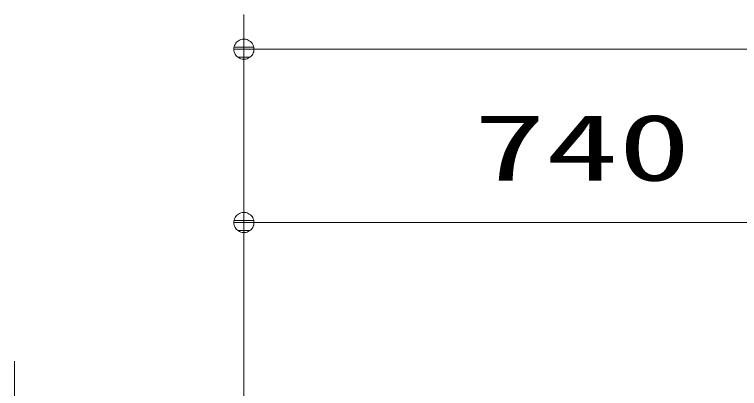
# Model space of a CAD drawing. Units: millimetres on the paper. Extents: x -305 to 305, y -152 to 152.
# Drawn here: x -62.18 to -41.24, y 24.24 to 35.03 of the extents above; entities that cross this region are included whole.
import ezdxf
from ezdxf.enums import TextEntityAlignment as Align

# ---------------------------------------------------------------- set-up
doc = ezdxf.new("R2010")
doc.units = ezdxf.units.MM
doc.linetypes.add('LONG_CHAIN', pattern=[21, 18, -1, 1, -1])
doc.layers.add('0-3_S4', color=7, linetype='Continuous', lineweight=9)
doc.layers.add('0-5_0', color=7, linetype='Continuous', lineweight=9)
doc.styles.add('ＭＳ ゴシック', font='')
doc.styles.get('ＭＳ ゴシック').set_extended_font_data('MS Gothic')

# ---------------------------------------------------------------- blocks, each defined once
blk = doc.blocks.new('_DOTSMALL')
at = {"layer": '0-5_0'}
for p, q in [((0.0746, 0.1), (-0.0746, 0.1)), ((0.1223, -0.0248), (-0.1223, -0.0248))]:
    blk.add_line(p, q, dxfattribs=at)
for points in [[(0.125, 0), (0.124, 0.0157), (0.1211, 0.0311), (0.1162, 0.046), (0.1095, 0.0602), (0.1011, 0.0735), (0.0911, 0.0856), (0.0797, 0.0963), (0.067, 0.1055), (0.0532, 0.1131), (0.0386, 0.1189), (0.0234, 0.1228), (0.0078, 0.1248), (-0.0078, 0.1248), (-0.0234, 0.1228), (-0.0386, 0.1189), (-0.0532, 0.1131), (-0.067, 0.1055), (-0.0797, 0.0963), (-0.0911, 0.0856), (-0.1011, 0.0735), (-0.1095, 0.0602), (-0.1162, 0.046), (-0.1211, 0.0311), (-0.124, 0.0157), (-0.125, 0), (0, 0)], [(-0.125, 0), (-0.124, -0.0157), (-0.1211, -0.0311), (-0.1162, -0.046), (-0.1095, -0.0602), (-0.1011, -0.0735), (-0.0911, -0.0856), (-0.0797, -0.0963), (-0.067, -0.1055), (-0.0532, -0.1131), (-0.0386, -0.1189), (-0.0234, -0.1228), (-0.0078, -0.1248), (0.0078, -0.1248), (0.0234, -0.1228), (0.0386, -0.1189), (0.0532, -0.1131), (0.067, -0.1055), (0.0797, -0.0963), (0.0911, -0.0856), (0.1011, -0.0735), (0.1095, -0.0602), (0.1162, -0.046), (0.1211, -0.0311), (0.124, -0.0157), (0.125, 0), (0, 0)]]:
    blk.add_lwpolyline(points, close=True, dxfattribs=at)

msp = doc.modelspace()

# ---------------------------------------------------------------- linework, layer by layer
at = {"layer": '0-3_S4'}
for p, q in [((-55.551, 22.401), (-55.551, 35.027)), ((-55.551, 34.027), (-18.176, 34.027)), ((-55.551, 22.401), (-55.551, 30.027)), ((-55.551, 29.027), (-37.051, 29.027))]:
    msp.add_line(p, q, dxfattribs=at)
at = {"layer": '0-3_S4', "linetype": 'LONG_CHAIN'}
msp.add_line((-62.175, 25.026), (-62.175, -25.473), dxfattribs=at)
at = {"layer": '0-3_S4'}
msp.add_arc((-62.175, 25.026), 0.0000221, 0, 180, dxfattribs=at)

# ---------------------------------------------------------------- block references
at = {"layer": '0-3_S4', "xscale": 2.32, "yscale": 2.32, "rotation": 180}
for p in [(-55.551, 34.027), (-55.551, 29.027)]:
    msp.add_blockref('_DOTSMALL', p, dxfattribs=at)

# ---------------------------------------------------------------- texts
at = {"layer": '0-3_S4', "style": 'ＭＳ ゴシック', "width": 1.6}
msp.add_text('740', height=1.921, dxfattribs=at).set_placement((-48.926, 29.657), align=Align.BOTTOM_LEFT)

doc.saveas('drawing.dxf')
